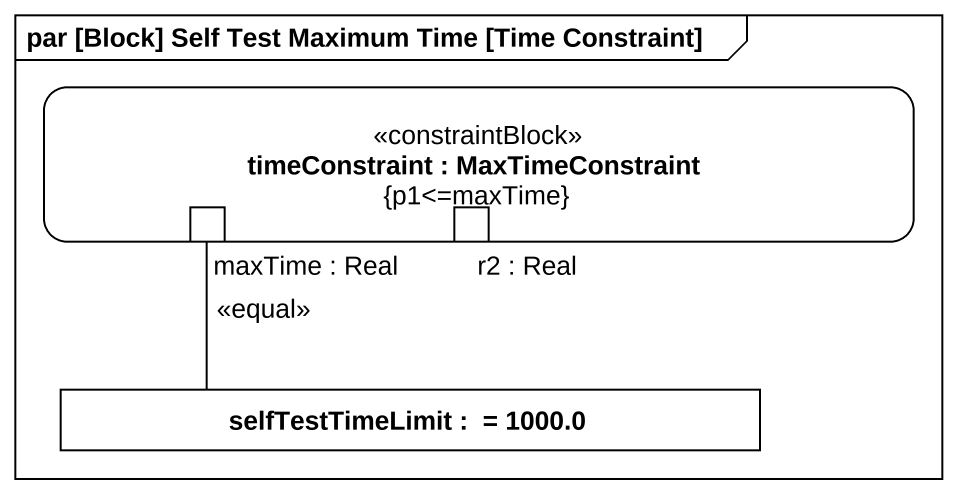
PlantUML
@startuml
mainframe par [Block] Self Test Maximum Time [Time Constraint]
rectangle "timeConstraint : MaxTimeConstraint\n{p1<=maxTime}" as timeConstraint <<constraintBlock>> {
  port "maxTime : Real" as maxTime_Real
  port "r2 : Real" as r2_Real
}
rectangle "selfTestTimeLimit :  = 1000.0" as selfTestTimeLimit
maxTime_Real -- selfTestTimeLimit : <<equal>>
@enduml
